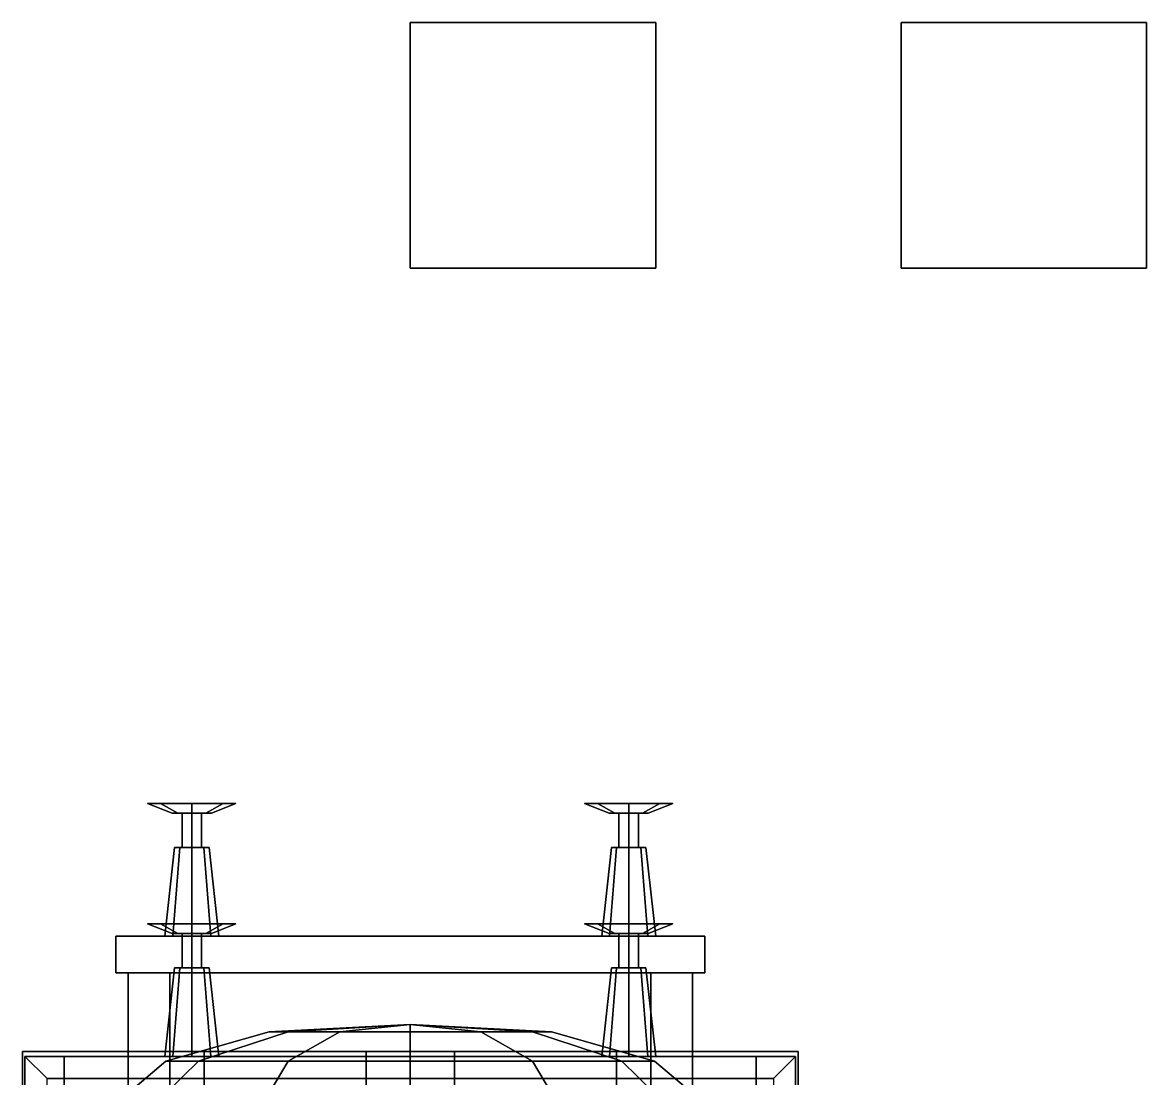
# Model space of a CAD drawing. Header units: millimetres. Extents: x -1.6 to 3, y -4.3 to 7.5.
# Drawn here: x -1.58 to 3, y 3.2 to 7.5 of the extents above; entities that cross this region are included whole.
import ezdxf

# ---------------------------------------------------------------- set-up
doc = ezdxf.new("R2010")
doc.units = ezdxf.units.MM
doc.layers.add('buffer', color=1, linetype='Continuous')

msp = doc.modelspace()

# ---------------------------------------------------------------- linework, layer by layer
for points in [[(1, 7.5, 1), (1, 7.5), (0, 7.5), (0, 7.5, 1)], [(1, 7.5), (1, 6.5), (0, 6.5), (0, 7.5)], [(0, 7.5), (0, 6.5), (0, 6.5, 1), (0, 7.5, 1)], [(0, 7.5, 1), (0, 6.5, 1), (1, 6.5, 1), (1, 7.5, 1)], [(1, 6.5, 1), (1, 6.5), (1, 7.5), (1, 7.5, 1)], [(3, 7.5), (3, 6.5), (2, 6.5), (2, 7.5)], [(2, 7.5), (2, 6.5), (3, 6.5), (3, 7.5)], [(0, 6.5, 1), (0, 6.5), (1, 6.5), (1, 6.5, 1)], [(-1.2, 3.78, 0.88), (-1.2, 3.63, 0.88), (-1.2, 3.63, 1.3), (-1.2, 3.78, 1.3)], [(-1.2, 3.78, 1.3), (-1.2, 3.63, 1.3), (1.2, 3.63, 1.3), (1.2, 3.78, 1.3)], [(1.2, 3.78, 1.3), (1.2, 3.78, 0.88), (-1.2, 3.78, 0.88), (-1.2, 3.78, 1.3)], [(1.2, 3.78, 0.88), (1.2, 3.63, 0.88), (-1.2, 3.63, 0.88), (-1.2, 3.78, 0.88)], [(1.2, 3.63, 1.3), (1.2, 3.63, 0.88), (1.2, 3.78, 0.88), (1.2, 3.78, 1.3)], [(-1.2, 3.63, 1.3), (-1.2, 3.63, 0.88), (1.2, 3.63, 0.88), (1.2, 3.63, 1.3)], [(-1.15, -3.63, 1.3), (-0.98, -3.63, 1.3), (-0.98, 3.63, 1.3), (-1.15, 3.63, 1.3)], [(-1.15, 3.63, 1.3), (-1.15, 3.63, 1.01), (-1.15, -3.63, 1.01), (-1.15, -3.63, 1.3)], [(-1.15, 3.63, 1.01), (-0.98, 3.63, 1.01), (-0.98, -3.63, 1.01), (-1.15, -3.63, 1.01)], [(-0.98, -3.63, 1.3), (-0.98, -3.63, 1.01), (-0.98, 3.63, 1.01), (-0.98, 3.63, 1.3)], [(0.98, 3.63, 1.3), (0.98, 3.63, 1.01), (0.98, -3.63, 1.01), (0.98, -3.63, 1.3)], [(0.98, -3.63, 1.3), (1.15, -3.63, 1.3), (1.15, 3.63, 1.3), (0.98, 3.63, 1.3)], [(0.98, 3.63, 1.01), (1.15, 3.63, 1.01), (1.15, -3.63, 1.01), (0.98, -3.63, 1.01)], [(1.15, -3.63, 1.3), (1.15, -3.63, 1.01), (1.15, 3.63, 1.01), (1.15, 3.63, 1.3)], [(-0.575, 3.39, 2.46), (-0.9959, 3.27, 2.46), (-0.8625, 3.27, 2.958), (-0.498, 3.39, 2.7475)], [(-0.498, 3.39, 2.1725), (-0.8625, 3.27, 1.962), (-0.9959, 3.27, 2.46), (-0.575, 3.39, 2.46)], [(-0.498, 3.39, 2.7475), (-0.8625, 3.27, 2.958), (-0.498, 3.27, 3.3225), (-0.2875, 3.39, 2.958)], [(-0.2875, 3.39, 1.962), (-0.498, 3.27, 1.5975), (-0.8625, 3.27, 1.962), (-0.498, 3.39, 2.1725)], [(0, 3.42, 2.46), (-0.575, 3.39, 2.46), (-0.498, 3.39, 2.7475), (0, 3.42, 2.46)], [(0, 3.42, 2.46), (-0.498, 3.39, 2.1725), (-0.575, 3.39, 2.46), (0, 3.42, 2.46)], [(0, 3.42, 2.46), (-0.498, 3.39, 2.7475), (-0.2875, 3.39, 2.958), (0, 3.42, 2.46)], [(0, 3.42, 2.46), (-0.2875, 3.39, 1.962), (-0.498, 3.39, 2.1725), (0, 3.42, 2.46)], [(-0.2875, 3.39, 2.958), (-0.498, 3.27, 3.3225), (0, 3.27, 3.4559), (0, 3.39, 3.035)], [(0, 3.39, 1.885), (0, 3.27, 1.4641), (-0.498, 3.27, 1.5975), (-0.2875, 3.39, 1.962)], [(0, 3.42, 2.46), (-0.2875, 3.39, 2.958), (0, 3.39, 3.035), (0, 3.42, 2.46)], [(0, 3.42, 2.46), (0, 3.39, 1.885), (-0.2875, 3.39, 1.962), (0, 3.42, 2.46)], [(0, 3.42, 2.46), (0, 3.39, 3.035), (0.2875, 3.39, 2.958), (0, 3.42, 2.46)], [(0, 3.42, 2.46), (0.2875, 3.39, 2.958), (0.498, 3.39, 2.7475), (0, 3.42, 2.46)], [(0, 3.42, 2.46), (0.498, 3.39, 2.7475), (0.575, 3.39, 2.46), (0, 3.42, 2.46)], [(0, 3.42, 2.46), (0.575, 3.39, 2.46), (0.498, 3.39, 2.1725), (0, 3.42, 2.46)], [(0, 3.42, 2.46), (0.498, 3.39, 2.1725), (0.2875, 3.39, 1.962), (0, 3.42, 2.46)], [(0, 3.42, 2.46), (0.2875, 3.39, 1.962), (0, 3.39, 1.885), (0, 3.42, 2.46)], [(0, 3.39, 3.035), (0, 3.27, 3.4559), (0.498, 3.27, 3.3225), (0.2875, 3.39, 2.958)], [(0.2875, 3.39, 1.962), (0.498, 3.27, 1.5975), (0, 3.27, 1.4641), (0, 3.39, 1.885)], [(0.2875, 3.39, 2.958), (0.498, 3.27, 3.3225), (0.8625, 3.27, 2.958), (0.498, 3.39, 2.7475)], [(0.498, 3.39, 2.1725), (0.8625, 3.27, 1.962), (0.498, 3.27, 1.5975), (0.2875, 3.39, 1.962)], [(0.498, 3.39, 2.7475), (0.8625, 3.27, 2.958), (0.9959, 3.27, 2.46), (0.575, 3.39, 2.46)], [(0.575, 3.39, 2.46), (0.9959, 3.27, 2.46), (0.8625, 3.27, 1.962), (0.498, 3.39, 2.1725)], [(-1.58, 3.31, -11.02), (-1.58, -3.33, -11.02), (-0.84, -3.33, -10.89), (-0.84, 3.31, -10.89)], [(0.84, 3.31, -10.89), (1.58, 3.31, -11.02), (-1.58, 3.31, -11.02), (-0.84, 3.31, -10.89)], [(1.58, 3.31, -11.02), (1.58, -3.33, -11.02), (-1.58, -3.33, -11.02), (-1.58, 3.31, -11.02)], [(-0.84, 3.31, -10.89), (-0.84, -3.33, -10.89), (0.84, -3.33, -10.89), (0.84, 3.31, -10.89)], [(0.18, 3.31, -10.83), (0.84, 3.31, -10.89), (-0.84, 3.31, -10.89), (-0.18, 3.31, -10.83)], [(-0.84, 3.31, -10.89), (-0.84, -3.33, -10.89), (-0.18, -3.33, -10.83), (-0.18, 3.31, -10.83)], [(0.84, 3.31, -10.89), (0.84, -3.33, -10.89), (-0.84, -3.33, -10.89), (-0.84, 3.31, -10.89)], [(-0.18, 3.31, -10.83), (-0.18, -3.33, -10.83), (0.18, -3.33, -10.83), (0.18, 3.31, -10.83)], [(0.18, -3.33, -10.83), (0.84, -3.33, -10.89), (0.84, 3.31, -10.89), (0.18, 3.31, -10.83)], [(0.84, -3.33, -10.89), (1.58, -3.33, -11.02), (1.58, 3.31, -11.02), (0.84, 3.31, -10.89)], [(-1.57, 3.29, -4.2), (-1.57, -3.29, -4.2), (-1.57, -3.29, -3.9), (-1.57, 3.29, -3.9)], [(1.57, 3.29, -3.9), (1.57, 3.29, -4.2), (-1.57, 3.29, -4.2), (-1.57, 3.29, -3.9)], [(1.57, 3.29, -4.2), (1.57, -3.29, -4.2), (-1.57, -3.29, -4.2), (-1.57, 3.29, -4.2)], [(-1.57, 3.29, -2.58), (-1.48, 3.2, -2.58), (1.48, 3.2, -2.58), (1.57, 3.29, -2.58)], [(1.57, 3.29, -2.58), (1.57, 3.29, -3.9), (-1.57, 3.29, -3.9), (-1.57, 3.29, -2.58)], [(-1.57, -3.29, -2.58), (-1.48, -3.2, -2.58), (-1.48, 3.2, -2.58), (-1.57, 3.29, -2.58)], [(-1.57, 3.29, -2.58), (-1.57, 3.29, -3.9), (-1.57, -3.29, -3.9), (-1.57, -3.29, -2.58)], [(-1.41, 3.29, -13.54), (-1.41, -3.29, -13.54), (-1.41, -3.29, -11.02), (-1.41, 3.29, -11.02)], [(1.41, 3.29, -11.02), (1.41, 3.29, -13.54), (-1.41, 3.29, -13.54), (-1.41, 3.29, -11.02)], [(1.41, 3.29, -13.54), (1.41, -3.29, -13.54), (-1.41, -3.29, -13.54), (-1.41, 3.29, -13.54)], [(-0.9959, 3.27, 2.46), (-1.15, 3.14, 2.46), (-0.9959, 3.14, 3.035), (-0.8625, 3.27, 2.958)], [(-0.8625, 3.27, 1.962), (-0.9959, 3.14, 1.885), (-1.15, 3.14, 2.46), (-0.9959, 3.27, 2.46)], [(-0.8625, 3.27, 2.958), (-0.9959, 3.14, 3.035), (-0.575, 3.14, 3.4559), (-0.498, 3.27, 3.3225)], [(-0.498, 3.27, 1.5975), (-0.575, 3.14, 1.4641), (-0.9959, 3.14, 1.885), (-0.8625, 3.27, 1.962)], [(-0.498, 3.27, 3.3225), (-0.575, 3.14, 3.4559), (0, 3.14, 3.61), (0, 3.27, 3.4559)], [(0, 3.27, 1.4641), (0, 3.14, 1.31), (-0.575, 3.14, 1.4641), (-0.498, 3.27, 1.5975)], [(0, 3.27, 3.4559), (0, 3.14, 3.61), (0.575, 3.14, 3.4559), (0.498, 3.27, 3.3225)], [(0.498, 3.27, 1.5975), (0.575, 3.14, 1.4641), (0, 3.14, 1.31), (0, 3.27, 1.4641)], [(0.498, 3.27, 3.3225), (0.575, 3.14, 3.4559), (0.9959, 3.14, 3.035), (0.8625, 3.27, 2.958)], [(0.8625, 3.27, 1.962), (0.9959, 3.14, 1.885), (0.575, 3.14, 1.4641), (0.498, 3.27, 1.5975)], [(0.8625, 3.27, 2.958), (0.9959, 3.14, 3.035), (1.15, 3.14, 2.46), (0.9959, 3.27, 2.46)], [(0.9959, 3.27, 2.46), (1.15, 3.14, 2.46), (0.9959, 3.14, 1.885), (0.8625, 3.27, 1.962)], [(1.41, -3.29, -11.02), (1.41, -3.29, -13.54), (1.41, 3.29, -13.54), (1.41, 3.29, -11.02)], [(1.48, -3.2, -2.58), (1.57, -3.29, -2.58), (1.57, 3.29, -2.58), (1.48, 3.2, -2.58)], [(1.57, -3.29, -3.9), (1.57, -3.29, -4.2), (1.57, 3.29, -4.2), (1.57, 3.29, -3.9)], [(1.57, -3.29, -2.58), (1.57, -3.29, -3.9), (1.57, 3.29, -3.9), (1.57, 3.29, -2.58)], [(-1.48, 3.2, -2.58), (-1.48, 3.2, -3.9), (1.48, 3.2, -3.9), (1.48, 3.2, -2.58)]]:
    msp.add_3dface(points)
at = {"layer": 'buffer'}
for points in [[(-0.9466, 4.28, 0.9434), (-0.97, 4.28, 1), (-1.07, 4.32, 1), (-1.0173, 4.32, 0.8727)], [(-0.97, 4.28, 1), (-0.9466, 4.28, 1.0566), (-1.0173, 4.32, 1.1273), (-1.07, 4.32, 1)], [(-1.0173, 4.32, 1.1273), (-0.89, 4.32, 0.82), (-1.0173, 4.32, 0.8727), (-1.07, 4.32, 1)], [(-0.89, 4.32, 1.18), (-0.7627, 4.32, 0.8727), (-0.89, 4.32, 0.82), (-1.0173, 4.32, 1.1273)], [(-0.89, 4.28, 0.92), (-0.9466, 4.28, 0.9434), (-1.0173, 4.32, 0.8727), (-0.89, 4.32, 0.82)], [(-0.9466, 4.28, 1.0566), (-0.89, 4.28, 1.08), (-0.89, 4.32, 1.18), (-1.0173, 4.32, 1.1273)], [(-0.8334, 4.28, 0.9434), (-0.89, 4.28, 0.92), (-0.89, 4.32, 0.82), (-0.7627, 4.32, 0.8727)], [(-0.89, 4.28, 1.08), (-0.8334, 4.28, 1.0566), (-0.7627, 4.32, 1.1273), (-0.89, 4.32, 1.18)], [(-0.7627, 4.32, 1.1273), (-0.71, 4.32, 1), (-0.7627, 4.32, 0.8727), (-0.89, 4.32, 1.18)], [(-0.81, 4.28, 1), (-0.8334, 4.28, 0.9434), (-0.7627, 4.32, 0.8727), (-0.71, 4.32, 1)], [(-0.8334, 4.28, 1.0566), (-0.81, 4.28, 1), (-0.71, 4.32, 1), (-0.7627, 4.32, 1.1273)], [(0.8334, 4.28, 0.9434), (0.81, 4.28, 1), (0.71, 4.32, 1), (0.7627, 4.32, 0.8727)], [(0.81, 4.28, 1), (0.8334, 4.28, 1.0566), (0.7627, 4.32, 1.1273), (0.71, 4.32, 1)], [(0.7627, 4.32, 1.1273), (0.89, 4.32, 0.82), (0.7627, 4.32, 0.8727), (0.71, 4.32, 1)], [(0.89, 4.28, 0.92), (0.8334, 4.28, 0.9434), (0.7627, 4.32, 0.8727), (0.89, 4.32, 0.82)], [(0.8334, 4.28, 1.0566), (0.89, 4.28, 1.08), (0.89, 4.32, 1.18), (0.7627, 4.32, 1.1273)], [(0.89, 4.32, 1.18), (1.0173, 4.32, 0.8727), (0.89, 4.32, 0.82), (0.7627, 4.32, 1.1273)], [(0.9466, 4.28, 0.9434), (0.89, 4.28, 0.92), (0.89, 4.32, 0.82), (1.0173, 4.32, 0.8727)], [(0.89, 4.28, 1.08), (0.9466, 4.28, 1.0566), (1.0173, 4.32, 1.1273), (0.89, 4.32, 1.18)], [(1.0173, 4.32, 1.1273), (1.07, 4.32, 1), (1.0173, 4.32, 0.8727), (0.89, 4.32, 1.18)], [(0.97, 4.28, 1), (0.9466, 4.28, 0.9434), (1.0173, 4.32, 0.8727), (1.07, 4.32, 1)], [(0.9466, 4.28, 1.0566), (0.97, 4.28, 1), (1.07, 4.32, 1), (1.0173, 4.32, 1.1273)], [(-0.89, 4.28, 0.92), (-0.9466, 4.28, 1.0566), (-0.97, 4.28, 1), (-0.9466, 4.28, 0.9434)], [(-0.8334, 4.28, 0.9434), (-0.89, 4.28, 1.08), (-0.9466, 4.28, 1.0566), (-0.89, 4.28, 0.92)], [(-0.89, 4.28, 1.04), (-0.93, 4.28, 1), (-0.93, 4.14, 1), (-0.89, 4.14, 1.04)], [(-0.93, 4.28, 1), (-0.89, 4.28, 0.96), (-0.89, 4.14, 0.96), (-0.93, 4.14, 1)], [(-0.85, 4.28, 1), (-0.89, 4.28, 1.04), (-0.89, 4.14, 1.04), (-0.85, 4.14, 1)], [(-0.89, 4.28, 0.96), (-0.85, 4.28, 1), (-0.85, 4.14, 1), (-0.89, 4.14, 0.96)], [(-0.81, 4.28, 1), (-0.8334, 4.28, 1.0566), (-0.89, 4.28, 1.08), (-0.8334, 4.28, 0.9434)], [(0.89, 4.28, 0.92), (0.8334, 4.28, 1.0566), (0.81, 4.28, 1), (0.8334, 4.28, 0.9434)], [(0.9466, 4.28, 0.9434), (0.89, 4.28, 1.08), (0.8334, 4.28, 1.0566), (0.89, 4.28, 0.92)], [(0.89, 4.28, 1.04), (0.85, 4.28, 1), (0.85, 4.14, 1), (0.89, 4.14, 1.04)], [(0.85, 4.28, 1), (0.89, 4.28, 0.96), (0.89, 4.14, 0.96), (0.85, 4.14, 1)], [(0.93, 4.28, 1), (0.89, 4.28, 1.04), (0.89, 4.14, 1.04), (0.93, 4.14, 1)], [(0.89, 4.28, 0.96), (0.93, 4.28, 1), (0.93, 4.14, 1), (0.89, 4.14, 0.96)], [(0.97, 4.28, 1), (0.9466, 4.28, 1.0566), (0.89, 4.28, 1.08), (0.9466, 4.28, 0.9434)], [(-0.9678, 3.78, 0.9222), (-1, 3.78, 1), (-0.96, 4.14, 1), (-0.9395, 4.14, 0.9505)], [(-1, 3.78, 1), (-0.9678, 3.78, 1.0778), (-0.9395, 4.14, 1.0495), (-0.96, 4.14, 1)], [(-0.89, 3.78, 0.89), (-0.9678, 3.78, 0.9222), (-0.9395, 4.14, 0.9505), (-0.89, 4.14, 0.93)], [(-0.9678, 3.78, 1.0778), (-0.89, 3.78, 1.11), (-0.89, 4.14, 1.07), (-0.9395, 4.14, 1.0495)], [(-0.96, 4.14, 1), (-0.9395, 4.14, 1.0495), (-0.89, 4.14, 1.07), (-0.9395, 4.14, 0.9505)], [(-0.9395, 4.14, 0.9505), (-0.89, 4.14, 1.07), (-0.8405, 4.14, 1.0495), (-0.89, 4.14, 0.93)], [(-0.8122, 3.78, 0.9222), (-0.89, 3.78, 0.89), (-0.89, 4.14, 0.93), (-0.8405, 4.14, 0.9505)], [(-0.89, 4.14, 0.93), (-0.8405, 4.14, 1.0495), (-0.82, 4.14, 1), (-0.8405, 4.14, 0.9505)], [(-0.89, 3.78, 1.11), (-0.8122, 3.78, 1.0778), (-0.8405, 4.14, 1.0495), (-0.89, 4.14, 1.07)], [(-0.78, 3.78, 1), (-0.8122, 3.78, 0.9222), (-0.8405, 4.14, 0.9505), (-0.82, 4.14, 1)], [(-0.8122, 3.78, 1.0778), (-0.78, 3.78, 1), (-0.82, 4.14, 1), (-0.8405, 4.14, 1.0495)], [(0.8122, 3.78, 0.9222), (0.78, 3.78, 1), (0.82, 4.14, 1), (0.8405, 4.14, 0.9505)], [(0.78, 3.78, 1), (0.8122, 3.78, 1.0778), (0.8405, 4.14, 1.0495), (0.82, 4.14, 1)], [(0.89, 3.78, 0.89), (0.8122, 3.78, 0.9222), (0.8405, 4.14, 0.9505), (0.89, 4.14, 0.93)], [(0.8122, 3.78, 1.0778), (0.89, 3.78, 1.11), (0.89, 4.14, 1.07), (0.8405, 4.14, 1.0495)], [(0.82, 4.14, 1), (0.8405, 4.14, 1.0495), (0.89, 4.14, 1.07), (0.8405, 4.14, 0.9505)], [(0.8405, 4.14, 0.9505), (0.89, 4.14, 1.07), (0.9395, 4.14, 1.0495), (0.89, 4.14, 0.93)], [(0.9678, 3.78, 0.9222), (0.89, 3.78, 0.89), (0.89, 4.14, 0.93), (0.9395, 4.14, 0.9505)], [(0.89, 4.14, 0.93), (0.9395, 4.14, 1.0495), (0.96, 4.14, 1), (0.9395, 4.14, 0.9505)], [(0.89, 3.78, 1.11), (0.9678, 3.78, 1.0778), (0.9395, 4.14, 1.0495), (0.89, 4.14, 1.07)], [(1, 3.78, 1), (0.9678, 3.78, 0.9222), (0.9395, 4.14, 0.9505), (0.96, 4.14, 1)], [(0.9678, 3.78, 1.0778), (1, 3.78, 1), (0.96, 4.14, 1), (0.9395, 4.14, 1.0495)], [(-0.97, 3.79, -13.42), (-0.9466, 3.79, -13.3634), (-1.0173, 3.83, -13.2927), (-1.07, 3.83, -13.42)], [(-1.0173, 3.83, -13.2927), (-0.89, 3.83, -13.6), (-1.0173, 3.83, -13.5473), (-1.07, 3.83, -13.42)], [(-0.9466, 3.79, -13.4766), (-0.97, 3.79, -13.42), (-1.07, 3.83, -13.42), (-1.0173, 3.83, -13.5473)], [(-1.0173, 3.83, -3.9527), (-0.89, 3.83, -4.26), (-1.0173, 3.83, -4.2073), (-1.07, 3.83, -4.08)], [(-0.97, 3.79, -4.08), (-0.9466, 3.79, -4.0234), (-1.0173, 3.83, -3.9527), (-1.07, 3.83, -4.08)], [(-0.9466, 3.79, -4.1366), (-0.97, 3.79, -4.08), (-1.07, 3.83, -4.08), (-1.0173, 3.83, -4.2073)], [(-0.9466, 3.79, -13.3634), (-0.89, 3.79, -13.34), (-0.89, 3.83, -13.24), (-1.0173, 3.83, -13.2927)], [(-0.89, 3.83, -13.24), (-0.7627, 3.83, -13.5473), (-0.89, 3.83, -13.6), (-1.0173, 3.83, -13.2927)], [(-0.89, 3.79, -13.5), (-0.9466, 3.79, -13.4766), (-1.0173, 3.83, -13.5473), (-0.89, 3.83, -13.6)], [(-0.89, 3.83, -3.9), (-0.7627, 3.83, -4.2073), (-0.89, 3.83, -4.26), (-1.0173, 3.83, -3.9527)], [(-0.9466, 3.79, -4.0234), (-0.89, 3.79, -4), (-0.89, 3.83, -3.9), (-1.0173, 3.83, -3.9527)], [(-0.89, 3.79, -4.16), (-0.9466, 3.79, -4.1366), (-1.0173, 3.83, -4.2073), (-0.89, 3.83, -4.26)], [(-0.89, 3.79, -13.34), (-0.8334, 3.79, -13.3634), (-0.7627, 3.83, -13.2927), (-0.89, 3.83, -13.24)], [(-0.7627, 3.83, -13.2927), (-0.71, 3.83, -13.42), (-0.7627, 3.83, -13.5473), (-0.89, 3.83, -13.24)], [(-0.8334, 3.79, -13.4766), (-0.89, 3.79, -13.5), (-0.89, 3.83, -13.6), (-0.7627, 3.83, -13.5473)], [(-0.7627, 3.83, -3.9527), (-0.71, 3.83, -4.08), (-0.7627, 3.83, -4.2073), (-0.89, 3.83, -3.9)], [(-0.89, 3.79, -4), (-0.8334, 3.79, -4.0234), (-0.7627, 3.83, -3.9527), (-0.89, 3.83, -3.9)], [(-0.8334, 3.79, -4.1366), (-0.89, 3.79, -4.16), (-0.89, 3.83, -4.26), (-0.7627, 3.83, -4.2073)], [(-0.8334, 3.79, -13.3634), (-0.81, 3.79, -13.42), (-0.71, 3.83, -13.42), (-0.7627, 3.83, -13.2927)], [(-0.81, 3.79, -13.42), (-0.8334, 3.79, -13.4766), (-0.7627, 3.83, -13.5473), (-0.71, 3.83, -13.42)], [(-0.8334, 3.79, -4.0234), (-0.81, 3.79, -4.08), (-0.71, 3.83, -4.08), (-0.7627, 3.83, -3.9527)], [(-0.81, 3.79, -4.08), (-0.8334, 3.79, -4.1366), (-0.7627, 3.83, -4.2073), (-0.71, 3.83, -4.08)], [(0.8334, 3.79, -13.4766), (0.81, 3.79, -13.42), (0.71, 3.83, -13.42), (0.7627, 3.83, -13.5473)], [(0.81, 3.79, -13.42), (0.8334, 3.79, -13.3634), (0.7627, 3.83, -13.2927), (0.71, 3.83, -13.42)], [(0.7627, 3.83, -13.2927), (0.89, 3.83, -13.6), (0.7627, 3.83, -13.5473), (0.71, 3.83, -13.42)], [(0.7627, 3.83, -3.9527), (0.89, 3.83, -4.26), (0.7627, 3.83, -4.2073), (0.71, 3.83, -4.08)], [(0.81, 3.79, -4.08), (0.8334, 3.79, -4.0234), (0.7627, 3.83, -3.9527), (0.71, 3.83, -4.08)], [(0.8334, 3.79, -4.1366), (0.81, 3.79, -4.08), (0.71, 3.83, -4.08), (0.7627, 3.83, -4.2073)], [(0.89, 3.79, -13.5), (0.8334, 3.79, -13.4766), (0.7627, 3.83, -13.5473), (0.89, 3.83, -13.6)], [(0.8334, 3.79, -13.3634), (0.89, 3.79, -13.34), (0.89, 3.83, -13.24), (0.7627, 3.83, -13.2927)], [(0.89, 3.83, -13.24), (1.0173, 3.83, -13.5473), (0.89, 3.83, -13.6), (0.7627, 3.83, -13.2927)], [(0.89, 3.83, -3.9), (1.0173, 3.83, -4.2073), (0.89, 3.83, -4.26), (0.7627, 3.83, -3.9527)], [(0.8334, 3.79, -4.0234), (0.89, 3.79, -4), (0.89, 3.83, -3.9), (0.7627, 3.83, -3.9527)], [(0.89, 3.79, -4.16), (0.8334, 3.79, -4.1366), (0.7627, 3.83, -4.2073), (0.89, 3.83, -4.26)], [(0.9466, 3.79, -13.4766), (0.89, 3.79, -13.5), (0.89, 3.83, -13.6), (1.0173, 3.83, -13.5473)], [(0.89, 3.79, -13.34), (0.9466, 3.79, -13.3634), (1.0173, 3.83, -13.2927), (0.89, 3.83, -13.24)], [(1.0173, 3.83, -13.2927), (1.07, 3.83, -13.42), (1.0173, 3.83, -13.5473), (0.89, 3.83, -13.24)], [(1.0173, 3.83, -3.9527), (1.07, 3.83, -4.08), (1.0173, 3.83, -4.2073), (0.89, 3.83, -3.9)], [(0.89, 3.79, -4), (0.9466, 3.79, -4.0234), (1.0173, 3.83, -3.9527), (0.89, 3.83, -3.9)], [(0.9466, 3.79, -4.1366), (0.89, 3.79, -4.16), (0.89, 3.83, -4.26), (1.0173, 3.83, -4.2073)], [(0.97, 3.79, -13.42), (0.9466, 3.79, -13.4766), (1.0173, 3.83, -13.5473), (1.07, 3.83, -13.42)], [(0.9466, 3.79, -13.3634), (0.97, 3.79, -13.42), (1.07, 3.83, -13.42), (1.0173, 3.83, -13.2927)], [(0.9466, 3.79, -4.0234), (0.97, 3.79, -4.08), (1.07, 3.83, -4.08), (1.0173, 3.83, -3.9527)], [(0.97, 3.79, -4.08), (0.9466, 3.79, -4.1366), (1.0173, 3.83, -4.2073), (1.07, 3.83, -4.08)], [(-0.89, 3.79, -13.5), (-0.9466, 3.79, -13.3634), (-0.97, 3.79, -13.42), (-0.9466, 3.79, -13.4766)], [(-0.89, 3.79, -4.16), (-0.9466, 3.79, -4.0234), (-0.97, 3.79, -4.08), (-0.9466, 3.79, -4.1366)], [(-0.8334, 3.79, -13.4766), (-0.89, 3.79, -13.34), (-0.9466, 3.79, -13.3634), (-0.89, 3.79, -13.5)], [(-0.8334, 3.79, -4.1366), (-0.89, 3.79, -4), (-0.9466, 3.79, -4.0234), (-0.89, 3.79, -4.16)], [(-0.89, 3.79, -13.38), (-0.93, 3.79, -13.42), (-0.93, 3.65, -13.42), (-0.89, 3.65, -13.38)], [(-0.93, 3.79, -13.42), (-0.89, 3.79, -13.46), (-0.89, 3.65, -13.46), (-0.93, 3.65, -13.42)], [(-0.93, 3.79, -4.08), (-0.89, 3.79, -4.12), (-0.89, 3.65, -4.12), (-0.93, 3.65, -4.08)], [(-0.89, 3.79, -4.04), (-0.93, 3.79, -4.08), (-0.93, 3.65, -4.08), (-0.89, 3.65, -4.04)], [(-0.81, 3.79, -13.42), (-0.8334, 3.79, -13.3634), (-0.89, 3.79, -13.34), (-0.8334, 3.79, -13.4766)], [(-0.85, 3.79, -13.42), (-0.89, 3.79, -13.38), (-0.89, 3.65, -13.38), (-0.85, 3.65, -13.42)], [(-0.89, 3.79, -13.46), (-0.85, 3.79, -13.42), (-0.85, 3.65, -13.42), (-0.89, 3.65, -13.46)], [(-0.81, 3.79, -4.08), (-0.8334, 3.79, -4.0234), (-0.89, 3.79, -4), (-0.8334, 3.79, -4.1366)], [(-0.89, 3.79, -4.12), (-0.85, 3.79, -4.08), (-0.85, 3.65, -4.08), (-0.89, 3.65, -4.12)], [(-0.85, 3.79, -4.08), (-0.89, 3.79, -4.04), (-0.89, 3.65, -4.04), (-0.85, 3.65, -4.08)], [(0.89, 3.79, -13.5), (0.8334, 3.79, -13.3634), (0.81, 3.79, -13.42), (0.8334, 3.79, -13.4766)], [(0.89, 3.79, -4.16), (0.8334, 3.79, -4.0234), (0.81, 3.79, -4.08), (0.8334, 3.79, -4.1366)], [(0.9466, 3.79, -13.4766), (0.89, 3.79, -13.34), (0.8334, 3.79, -13.3634), (0.89, 3.79, -13.5)], [(0.9466, 3.79, -4.1366), (0.89, 3.79, -4), (0.8334, 3.79, -4.0234), (0.89, 3.79, -4.16)], [(0.89, 3.79, -13.38), (0.85, 3.79, -13.42), (0.85, 3.65, -13.42), (0.89, 3.65, -13.38)], [(0.85, 3.79, -13.42), (0.89, 3.79, -13.46), (0.89, 3.65, -13.46), (0.85, 3.65, -13.42)], [(0.85, 3.79, -4.08), (0.89, 3.79, -4.12), (0.89, 3.65, -4.12), (0.85, 3.65, -4.08)], [(0.89, 3.79, -4.04), (0.85, 3.79, -4.08), (0.85, 3.65, -4.08), (0.89, 3.65, -4.04)], [(0.93, 3.79, -13.42), (0.89, 3.79, -13.38), (0.89, 3.65, -13.38), (0.93, 3.65, -13.42)], [(0.89, 3.79, -13.46), (0.93, 3.79, -13.42), (0.93, 3.65, -13.42), (0.89, 3.65, -13.46)], [(0.97, 3.79, -13.42), (0.9466, 3.79, -13.3634), (0.89, 3.79, -13.34), (0.9466, 3.79, -13.4766)], [(0.97, 3.79, -4.08), (0.9466, 3.79, -4.0234), (0.89, 3.79, -4), (0.9466, 3.79, -4.1366)], [(0.89, 3.79, -4.12), (0.93, 3.79, -4.08), (0.93, 3.65, -4.08), (0.89, 3.65, -4.12)], [(0.93, 3.79, -4.08), (0.89, 3.79, -4.04), (0.89, 3.65, -4.04), (0.93, 3.65, -4.08)], [(-1, 3.29, -13.42), (-0.9678, 3.29, -13.3422), (-0.9395, 3.65, -13.3705), (-0.96, 3.65, -13.42)], [(-0.9678, 3.29, -13.4978), (-1, 3.29, -13.42), (-0.96, 3.65, -13.42), (-0.9395, 3.65, -13.4695)], [(-1, 3.29, -4.08), (-0.9678, 3.29, -4.0022), (-0.9395, 3.65, -4.0305), (-0.96, 3.65, -4.08)], [(-0.9678, 3.29, -4.1578), (-1, 3.29, -4.08), (-0.96, 3.65, -4.08), (-0.9395, 3.65, -4.1295)], [(-0.9678, 3.29, -13.3422), (-0.89, 3.29, -13.31), (-0.89, 3.65, -13.35), (-0.9395, 3.65, -13.3705)], [(-0.89, 3.29, -13.53), (-0.9678, 3.29, -13.4978), (-0.9395, 3.65, -13.4695), (-0.89, 3.65, -13.49)], [(-0.9678, 3.29, -4.0022), (-0.89, 3.29, -3.97), (-0.89, 3.65, -4.01), (-0.9395, 3.65, -4.0305)], [(-0.89, 3.29, -4.19), (-0.9678, 3.29, -4.1578), (-0.9395, 3.65, -4.1295), (-0.89, 3.65, -4.15)], [(-0.96, 3.65, -13.42), (-0.9395, 3.65, -13.3705), (-0.89, 3.65, -13.35), (-0.9395, 3.65, -13.4695)], [(-0.96, 3.65, -4.08), (-0.9395, 3.65, -4.0305), (-0.89, 3.65, -4.01), (-0.9395, 3.65, -4.1295)], [(-0.9395, 3.65, -13.4695), (-0.89, 3.65, -13.35), (-0.8405, 3.65, -13.3705), (-0.89, 3.65, -13.49)], [(-0.9395, 3.65, -4.1295), (-0.89, 3.65, -4.01), (-0.8405, 3.65, -4.0305), (-0.89, 3.65, -4.15)], [(-0.89, 3.29, -13.31), (-0.8122, 3.29, -13.3422), (-0.8405, 3.65, -13.3705), (-0.89, 3.65, -13.35)], [(-0.8122, 3.29, -13.4978), (-0.89, 3.29, -13.53), (-0.89, 3.65, -13.49), (-0.8405, 3.65, -13.4695)], [(-0.89, 3.65, -13.49), (-0.8405, 3.65, -13.3705), (-0.82, 3.65, -13.42), (-0.8405, 3.65, -13.4695)], [(-0.89, 3.29, -3.97), (-0.8122, 3.29, -4.0022), (-0.8405, 3.65, -4.0305), (-0.89, 3.65, -4.01)], [(-0.89, 3.65, -4.15), (-0.8405, 3.65, -4.0305), (-0.82, 3.65, -4.08), (-0.8405, 3.65, -4.1295)], [(-0.8122, 3.29, -4.1578), (-0.89, 3.29, -4.19), (-0.89, 3.65, -4.15), (-0.8405, 3.65, -4.1295)], [(-0.8122, 3.29, -13.3422), (-0.78, 3.29, -13.42), (-0.82, 3.65, -13.42), (-0.8405, 3.65, -13.3705)], [(-0.78, 3.29, -13.42), (-0.8122, 3.29, -13.4978), (-0.8405, 3.65, -13.4695), (-0.82, 3.65, -13.42)], [(-0.8122, 3.29, -4.0022), (-0.78, 3.29, -4.08), (-0.82, 3.65, -4.08), (-0.8405, 3.65, -4.0305)], [(-0.78, 3.29, -4.08), (-0.8122, 3.29, -4.1578), (-0.8405, 3.65, -4.1295), (-0.82, 3.65, -4.08)], [(0.8122, 3.29, -13.4978), (0.78, 3.29, -13.42), (0.82, 3.65, -13.42), (0.8405, 3.65, -13.4695)], [(0.78, 3.29, -13.42), (0.8122, 3.29, -13.3422), (0.8405, 3.65, -13.3705), (0.82, 3.65, -13.42)], [(0.78, 3.29, -4.08), (0.8122, 3.29, -4.0022), (0.8405, 3.65, -4.0305), (0.82, 3.65, -4.08)], [(0.8122, 3.29, -4.1578), (0.78, 3.29, -4.08), (0.82, 3.65, -4.08), (0.8405, 3.65, -4.1295)], [(0.89, 3.29, -13.53), (0.8122, 3.29, -13.4978), (0.8405, 3.65, -13.4695), (0.89, 3.65, -13.49)], [(0.8122, 3.29, -13.3422), (0.89, 3.29, -13.31), (0.89, 3.65, -13.35), (0.8405, 3.65, -13.3705)], [(0.8122, 3.29, -4.0022), (0.89, 3.29, -3.97), (0.89, 3.65, -4.01), (0.8405, 3.65, -4.0305)], [(0.89, 3.29, -4.19), (0.8122, 3.29, -4.1578), (0.8405, 3.65, -4.1295), (0.89, 3.65, -4.15)], [(0.82, 3.65, -13.42), (0.8405, 3.65, -13.3705), (0.89, 3.65, -13.35), (0.8405, 3.65, -13.4695)], [(0.82, 3.65, -4.08), (0.8405, 3.65, -4.0305), (0.89, 3.65, -4.01), (0.8405, 3.65, -4.1295)], [(0.8405, 3.65, -13.4695), (0.89, 3.65, -13.35), (0.9395, 3.65, -13.3705), (0.89, 3.65, -13.49)], [(0.8405, 3.65, -4.1295), (0.89, 3.65, -4.01), (0.9395, 3.65, -4.0305), (0.89, 3.65, -4.15)], [(0.9678, 3.29, -13.4978), (0.89, 3.29, -13.53), (0.89, 3.65, -13.49), (0.9395, 3.65, -13.4695)], [(0.89, 3.29, -13.31), (0.9678, 3.29, -13.3422), (0.9395, 3.65, -13.3705), (0.89, 3.65, -13.35)], [(0.89, 3.65, -13.49), (0.9395, 3.65, -13.3705), (0.96, 3.65, -13.42), (0.9395, 3.65, -13.4695)], [(0.89, 3.29, -3.97), (0.9678, 3.29, -4.0022), (0.9395, 3.65, -4.0305), (0.89, 3.65, -4.01)], [(0.89, 3.65, -4.15), (0.9395, 3.65, -4.0305), (0.96, 3.65, -4.08), (0.9395, 3.65, -4.1295)], [(0.9678, 3.29, -4.1578), (0.89, 3.29, -4.19), (0.89, 3.65, -4.15), (0.9395, 3.65, -4.1295)], [(1, 3.29, -13.42), (0.9678, 3.29, -13.4978), (0.9395, 3.65, -13.4695), (0.96, 3.65, -13.42)], [(0.9678, 3.29, -13.3422), (1, 3.29, -13.42), (0.96, 3.65, -13.42), (0.9395, 3.65, -13.3705)], [(0.9678, 3.29, -4.0022), (1, 3.29, -4.08), (0.96, 3.65, -4.08), (0.9395, 3.65, -4.0305)], [(1, 3.29, -4.08), (0.9678, 3.29, -4.1578), (0.9395, 3.65, -4.1295), (0.96, 3.65, -4.08)]]:
    msp.add_3dface(points, dxfattribs=at)

doc.saveas('drawing.dxf')
